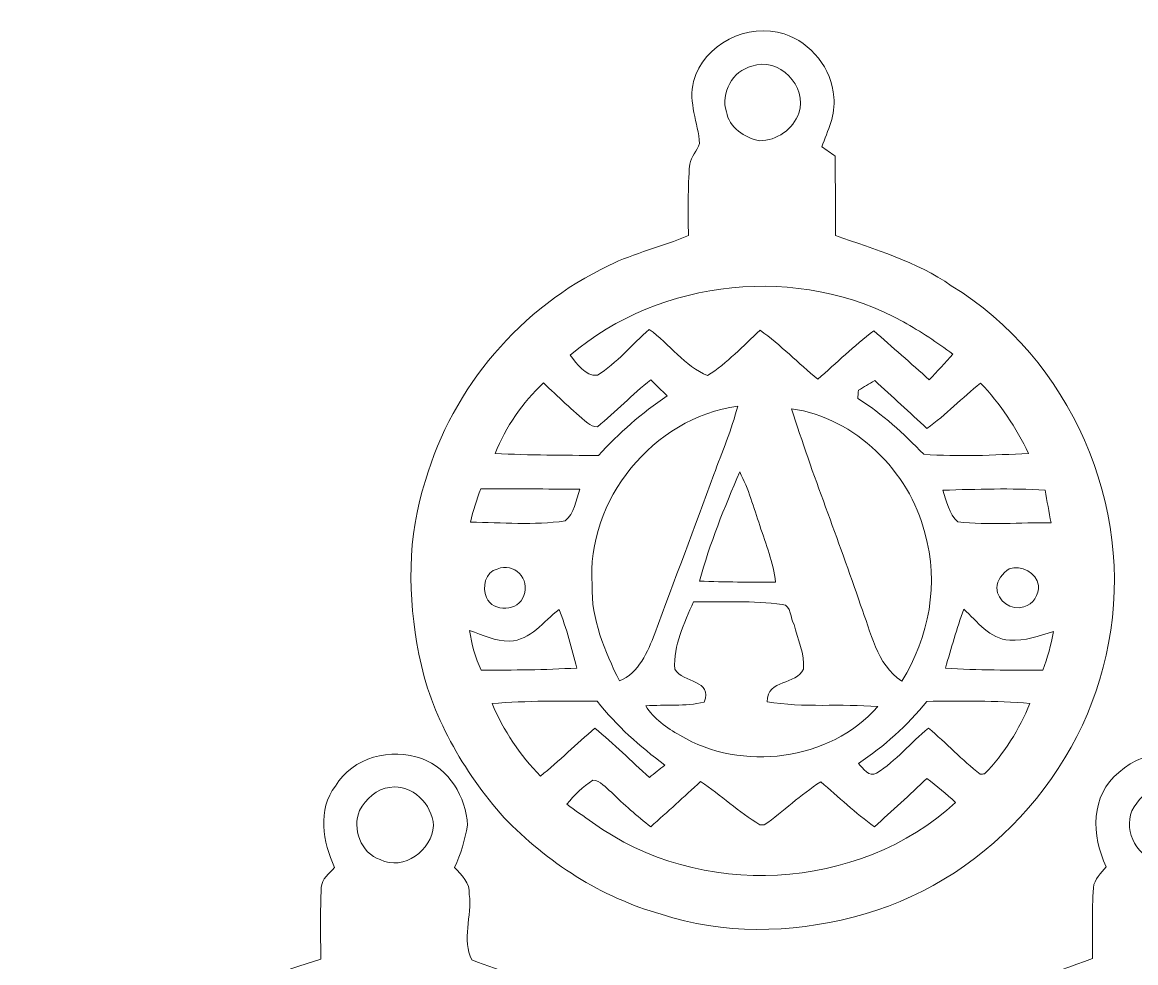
# Model space of a CAD drawing. Header units: centimetres. Extents: x -16.6 to 16.5, y -15 to 14.9.
# Drawn here: x -16.58 to -2.69, y 3.17 to 14.9 of the extents above; entities that cross this region are included whole.
import ezdxf

# ---------------------------------------------------------------- set-up
doc = ezdxf.new("R2010")
doc.units = ezdxf.units.CM
doc.header["$MEASUREMENT"] = 0
doc.layers.add('Layer 1', color=7, linetype='Continuous')

msp = doc.modelspace()

# ---------------------------------------------------------------- linework, layer by layer
at = {"layer": 'Layer 1', "color": 250, "lineweight": 9}
for points, knots in [([(-8.20351, 14.16301), (-8.07687, 14.63115), (-7.52512, 14.90173), (-7.07074, 14.75674), (-7.07074, 14.75674), (-6.7349, 14.64526), (-6.47772, 14.32247), (-6.45197, 13.96828), (-6.45197, 13.96828), (-6.42904, 13.74885), (-6.52852, 13.54812), (-6.60296, 13.34951), (-6.60296, 13.34951), (-6.54793, 13.31035), (-6.49254, 13.27119), (-6.43715, 13.23238), (-6.43715, 13.23238), (-6.43398, 12.90218), (-6.43151, 12.57198), (-6.43257, 12.24178), (-6.43257, 12.24178), (-5.93762, 12.06575), (-5.42362, 11.91829), (-4.98688, 11.61525), (-4.98688, 11.61525), (-3.5024, 10.71672), (-2.69489, 8.85547), (-3.02438, 7.15614), (-3.02438, 7.15614), (-3.31613, 5.53195), (-4.60694, 4.13213), (-6.21349, 3.73631), (-6.21349, 3.73631), (-6.99419, 3.53523), (-7.83627, 3.51724), (-8.60674, 3.77335), (-8.60674, 3.77335), (-9.35674, 3.98184), (-10.02914, 4.42105), (-10.56818, 4.97703), (-10.56818, 4.97703), (-11.0783, 5.55806), (-11.48293, 6.25232), (-11.6304, 7.0182), (-11.6304, 7.0182), (-11.76798, 7.73223), (-11.78209, 8.48893), (-11.54679, 9.18391), (-11.54679, 9.18391), (-11.21165, 10.34842), (-10.35299, 11.34961), (-9.25902, 11.86784), (-9.25902, 11.86784), (-8.94117, 12.02447), (-8.59368, 12.10349), (-8.26807, 12.23967), (-8.26807, 12.23967), (-8.26878, 12.53671), (-8.27724, 12.8341), (-8.25149, 13.13008), (-8.25149, 13.13008), (-8.23103, 13.22533), (-8.15906, 13.29765), (-8.12767, 13.38831), (-8.12767, 13.38831), (-8.14636, 13.6469), (-8.27125, 13.9009), (-8.20351, 14.16301), (-8.20351, 14.16301), (-8.20351, 14.16301), (-8.20351, 14.16301), (-8.20351, 14.16301)], [0, 0, 0, 0, 0.05263158, 0.05263158, 0.05263158, 0.05263158, 0.10526316, 0.10526316, 0.10526316, 0.10526316, 0.15789474, 0.15789474, 0.15789474, 0.15789474, 0.21052632, 0.21052632, 0.21052632, 0.21052632, 0.26315789, 0.26315789, 0.26315789, 0.26315789, 0.31578947, 0.31578947, 0.31578947, 0.31578947, 0.36842105, 0.36842105, 0.36842105, 0.36842105, 0.42105263, 0.42105263, 0.42105263, 0.42105263, 0.47368421, 0.47368421, 0.47368421, 0.47368421, 0.52631579, 0.52631579, 0.52631579, 0.52631579, 0.57894737, 0.57894737, 0.57894737, 0.57894737, 0.63157895, 0.63157895, 0.63157895, 0.63157895, 0.68421053, 0.68421053, 0.68421053, 0.68421053, 0.73684211, 0.73684211, 0.73684211, 0.73684211, 0.78947368, 0.78947368, 0.78947368, 0.78947368, 0.84210526, 0.84210526, 0.84210526, 0.84210526, 0.89473684, 0.89473684, 0.89473684, 0.89473684, 1, 1, 1, 1]), ([(-7.47467, 14.3521), (-7.71597, 14.30165), (-7.86767, 14.01731), (-7.79394, 13.78448), (-7.79394, 13.78448), (-7.75866, 13.59222), (-7.56393, 13.4564), (-7.37942, 13.42394), (-7.37942, 13.42394), (-7.16811, 13.42041), (-6.95856, 13.56929), (-6.88906, 13.76966), (-6.88906, 13.76966), (-6.773, 14.09845), (-7.14306, 14.48016), (-7.47467, 14.3521), (-7.47467, 14.3521), (-7.47467, 14.3521), (-7.47467, 14.3521), (-7.47467, 14.3521)], [0, 0, 0, 0, 0.16666667, 0.16666667, 0.16666667, 0.16666667, 0.33333333, 0.33333333, 0.33333333, 0.33333333, 0.5, 0.5, 0.5, 0.5, 0.66666667, 0.66666667, 0.66666667, 0.66666667, 1, 1, 1, 1]), ([(-9.74303, 10.74953), (-9.65837, 10.64158), (-9.55677, 10.48354), (-9.4026, 10.49694), (-9.4026, 10.49694), (-9.15848, 10.64899), (-8.97363, 10.88288), (-8.75526, 11.0688), (-8.75526, 11.0688), (-8.50408, 10.88782), (-8.31464, 10.61089), (-8.02748, 10.49271), (-8.02748, 10.49271), (-7.78335, 10.65005), (-7.58545, 10.86524), (-7.37166, 11.05962), (-7.37166, 11.05962), (-7.11802, 10.87265), (-6.894, 10.6504), (-6.65376, 10.44685), (-6.65376, 10.44685), (-6.42057, 10.64899), (-6.20115, 10.8663), (-5.95491, 11.05328), (-5.95491, 11.05328), (-5.72419, 10.84902), (-5.491, 10.64758), (-5.2624, 10.44085), (-5.2624, 10.44085), (-5.15975, 10.54422), (-5.06273, 10.65322), (-4.96607, 10.76223), (-4.96607, 10.76223), (-5.16504, 10.90546), (-5.36859, 11.04304), (-5.58237, 11.16334), (-5.58237, 11.16334), (-6.88377, 11.88654), (-8.6078, 11.71121), (-9.74303, 10.74953), (-9.74303, 10.74953), (-9.74303, 10.74953), (-9.74303, 10.74953), (-9.74303, 10.74953)], [0, 0, 0, 0, 0.08333333, 0.08333333, 0.08333333, 0.08333333, 0.16666667, 0.16666667, 0.16666667, 0.16666667, 0.25, 0.25, 0.25, 0.25, 0.33333333, 0.33333333, 0.33333333, 0.33333333, 0.41666667, 0.41666667, 0.41666667, 0.41666667, 0.5, 0.5, 0.5, 0.5, 0.58333333, 0.58333333, 0.58333333, 0.58333333, 0.66666667, 0.66666667, 0.66666667, 0.66666667, 0.75, 0.75, 0.75, 0.75, 0.83333333, 0.83333333, 0.83333333, 0.83333333, 1, 1, 1, 1]), ([(-9.4026, 9.85489), (-9.44776, 9.85454), (-9.4908, 9.87182), (-9.52431, 9.9011), (-9.52431, 9.9011), (-9.71587, 10.05915), (-9.89438, 10.23236), (-10.0757, 10.40169), (-10.0757, 10.40169), (-10.3357, 10.15687), (-10.54702, 9.85348), (-10.67825, 9.52116), (-10.67825, 9.52116), (-10.24927, 9.49964), (-9.81959, 9.49999), (-9.3899, 9.49576), (-9.3899, 9.49576), (-9.13414, 9.77657), (-8.84874, 10.0274), (-8.53336, 10.23977), (-8.53336, 10.23977), (-8.60109, 10.30715), (-8.66847, 10.37453), (-8.73621, 10.44156), (-8.73621, 10.44156), (-8.96798, 10.2567), (-9.17189, 10.03974), (-9.4026, 9.85489), (-9.4026, 9.85489), (-9.4026, 9.85489), (-9.4026, 9.85489), (-9.4026, 9.85489)], [0, 0, 0, 0, 0.11111111, 0.11111111, 0.11111111, 0.11111111, 0.22222222, 0.22222222, 0.22222222, 0.22222222, 0.33333333, 0.33333333, 0.33333333, 0.33333333, 0.44444444, 0.44444444, 0.44444444, 0.44444444, 0.55555556, 0.55555556, 0.55555556, 0.55555556, 0.66666667, 0.66666667, 0.66666667, 0.66666667, 0.77777778, 0.77777778, 0.77777778, 0.77777778, 1, 1, 1, 1]), ([(-6.14682, 10.30997), (-6.14823, 10.28422), (-6.1514, 10.23236), (-6.15282, 10.20661), (-6.15282, 10.20661), (-5.8459, 10.0154), (-5.58237, 9.76916), (-5.33084, 9.51199), (-5.33084, 9.51199), (-4.89657, 9.47883), (-4.45948, 9.5007), (-4.02486, 9.52222), (-4.02486, 9.52222), (-4.1762, 9.84395), (-4.37658, 10.14381), (-4.62388, 10.40028), (-4.62388, 10.40028), (-4.85107, 10.21613), (-5.05532, 10.00482), (-5.29168, 9.83231), (-5.29168, 9.83231), (-5.50512, 10.03586), (-5.72525, 10.23271), (-5.94327, 10.43097), (-5.94327, 10.43097), (-6.01135, 10.39111), (-6.07908, 10.35019), (-6.14682, 10.30997), (-6.14682, 10.30997), (-6.14682, 10.30997), (-6.14682, 10.30997), (-6.14682, 10.30997)], [0, 0, 0, 0, 0.11111111, 0.11111111, 0.11111111, 0.11111111, 0.22222222, 0.22222222, 0.22222222, 0.22222222, 0.33333333, 0.33333333, 0.33333333, 0.33333333, 0.44444444, 0.44444444, 0.44444444, 0.44444444, 0.55555556, 0.55555556, 0.55555556, 0.55555556, 0.66666667, 0.66666667, 0.66666667, 0.66666667, 0.77777778, 0.77777778, 0.77777778, 0.77777778, 1, 1, 1, 1]), ([(-9.46928, 7.87792), (-9.48163, 7.45353), (-9.313, 7.05489), (-9.12744, 6.68342), (-9.12744, 6.68342), (-8.88402, 6.78325), (-8.77642, 7.04784), (-8.68505, 7.27644), (-8.68505, 7.27644), (-8.44164, 7.93719), (-8.19363, 8.59653), (-7.95092, 9.25764), (-7.95092, 9.25764), (-7.84721, 9.54056), (-7.72585, 9.8182), (-7.65247, 10.11136), (-7.65247, 10.11136), (-8.70763, 9.9646), (-9.54477, 8.94049), (-9.46928, 7.87792), (-9.46928, 7.87792), (-9.46928, 7.87792), (-9.46928, 7.87792), (-9.46928, 7.87792)], [0, 0, 0, 0, 0.14285714, 0.14285714, 0.14285714, 0.14285714, 0.28571429, 0.28571429, 0.28571429, 0.28571429, 0.42857143, 0.42857143, 0.42857143, 0.42857143, 0.57142857, 0.57142857, 0.57142857, 0.57142857, 0.71428571, 0.71428571, 0.71428571, 0.71428571, 1, 1, 1, 1]), ([(-6.97902, 10.08031), (-6.7222, 9.25376), (-6.39412, 8.45013), (-6.11895, 7.62957), (-6.11895, 7.62957), (-5.98772, 7.29654), (-5.92527, 6.89367), (-5.6046, 6.67989), (-5.6046, 6.67989), (-5.26382, 7.22352), (-5.13646, 7.90861), (-5.31638, 8.53021), (-5.31638, 8.53021), (-5.51535, 9.30173), (-6.18104, 9.96249), (-6.97902, 10.08031), (-6.97902, 10.08031), (-6.97902, 10.08031), (-6.97902, 10.08031), (-6.97902, 10.08031)], [0, 0, 0, 0, 0.16666667, 0.16666667, 0.16666667, 0.16666667, 0.33333333, 0.33333333, 0.33333333, 0.33333333, 0.5, 0.5, 0.5, 0.5, 0.66666667, 0.66666667, 0.66666667, 0.66666667, 1, 1, 1, 1]), ([(-8.12943, 7.92978), (-7.81369, 7.91708), (-7.4976, 7.91391), (-7.18152, 7.91567), (-7.18152, 7.91567), (-7.20586, 8.16014), (-7.30111, 8.38945), (-7.3759, 8.62122), (-7.3759, 8.62122), (-7.4521, 8.847), (-7.51771, 9.07913), (-7.62707, 9.29221), (-7.62707, 9.29221), (-7.81863, 8.84806), (-8.00031, 8.39651), (-8.12943, 7.92978), (-8.12943, 7.92978), (-8.12943, 7.92978), (-8.12943, 7.92978), (-8.12943, 7.92978)], [0, 0, 0, 0, 0.16666667, 0.16666667, 0.16666667, 0.16666667, 0.33333333, 0.33333333, 0.33333333, 0.33333333, 0.5, 0.5, 0.5, 0.5, 0.66666667, 0.66666667, 0.66666667, 0.66666667, 1, 1, 1, 1]), ([(-10.85605, 9.08125), (-10.91214, 8.94719), (-10.95342, 8.80784), (-10.98587, 8.66638), (-10.98587, 8.66638), (-10.59358, 8.65686), (-10.19494, 8.62511), (-9.80689, 8.68014), (-9.80689, 8.68014), (-9.68659, 8.7701), (-9.67213, 8.94155), (-9.62309, 9.0749), (-9.62309, 9.0749), (-10.03408, 9.07984), (-10.44506, 9.07878), (-10.85605, 9.08125), (-10.85605, 9.08125), (-10.85605, 9.08125), (-10.85605, 9.08125), (-10.85605, 9.08125)], [0, 0, 0, 0, 0.16666667, 0.16666667, 0.16666667, 0.16666667, 0.33333333, 0.33333333, 0.33333333, 0.33333333, 0.5, 0.5, 0.5, 0.5, 0.66666667, 0.66666667, 0.66666667, 0.66666667, 1, 1, 1, 1]), ([(-5.09095, 9.06326), (-5.04403, 8.92708), (-5.02075, 8.76551), (-4.90433, 8.66814), (-4.90433, 8.66814), (-4.51981, 8.62369), (-4.12893, 8.6625), (-3.74228, 8.6565), (-3.74228, 8.6565), (-3.76663, 8.79197), (-3.79273, 8.92779), (-3.81743, 9.0629), (-3.81743, 9.0629), (-4.24111, 9.09148), (-4.66692, 9.07525), (-5.09095, 9.06326), (-5.09095, 9.06326), (-5.09095, 9.06326), (-5.09095, 9.06326), (-5.09095, 9.06326)], [0, 0, 0, 0, 0.16666667, 0.16666667, 0.16666667, 0.16666667, 0.33333333, 0.33333333, 0.33333333, 0.33333333, 0.5, 0.5, 0.5, 0.5, 0.66666667, 0.66666667, 0.66666667, 0.66666667, 1, 1, 1, 1]), ([(-10.65179, 8.07936), (-10.80066, 8.04514), (-10.84652, 7.85076), (-10.78585, 7.72446), (-10.78585, 7.72446), (-10.71176, 7.53502), (-10.37733, 7.5509), (-10.32194, 7.74775), (-10.32194, 7.74775), (-10.23481, 7.95377), (-10.44577, 8.16967), (-10.65179, 8.07936), (-10.65179, 8.07936), (-10.65179, 8.07936), (-10.65179, 8.07936), (-10.65179, 8.07936)], [0, 0, 0, 0, 0.2, 0.2, 0.2, 0.2, 0.4, 0.4, 0.4, 0.4, 0.6, 0.6, 0.6, 0.6, 1, 1, 1, 1]), ([(-4.26581, 8.08147), (-4.34624, 8.02856), (-4.41503, 7.94248), (-4.41997, 7.84335), (-4.41997, 7.84335), (-4.41609, 7.68213), (-4.239, 7.55584), (-4.0813, 7.6084), (-4.0813, 7.6084), (-3.96383, 7.63662), (-3.89433, 7.7608), (-3.89786, 7.87581), (-3.89786, 7.87581), (-3.92255, 8.03808), (-4.11235, 8.13404), (-4.26581, 8.08147), (-4.26581, 8.08147), (-4.26581, 8.08147), (-4.26581, 8.08147), (-4.26581, 8.08147)], [0, 0, 0, 0, 0.16666667, 0.16666667, 0.16666667, 0.16666667, 0.33333333, 0.33333333, 0.33333333, 0.33333333, 0.5, 0.5, 0.5, 0.5, 0.66666667, 0.66666667, 0.66666667, 0.66666667, 1, 1, 1, 1]), ([(-8.20528, 7.67155), (-8.31605, 7.40344), (-8.45892, 7.12862), (-8.43776, 6.83053), (-8.43776, 6.83053), (-8.33475, 6.65096), (-7.95657, 6.7), (-8.07016, 6.41777), (-8.07016, 6.41777), (-8.30935, 6.36556), (-8.55735, 6.38849), (-8.80006, 6.37368), (-8.80006, 6.37368), (-8.69881, 6.21034), (-8.53795, 6.09957), (-8.37496, 6.00502), (-8.37496, 6.00502), (-7.60097, 5.54571), (-6.50665, 5.68117), (-5.90481, 6.36309), (-5.90481, 6.36309), (-6.36342, 6.40578), (-6.8298, 6.34299), (-7.28488, 6.42448), (-7.28488, 6.42448), (-7.281, 6.71552), (-6.92187, 6.6245), (-6.83191, 6.83088), (-6.83191, 6.83088), (-6.81216, 7.02208), (-6.90635, 7.20623), (-6.94974, 7.38862), (-6.94974, 7.38862), (-7.00019, 7.45388), (-6.97796, 7.63027), (-7.09614, 7.63909), (-7.09614, 7.63909), (-7.46338, 7.68848), (-7.83592, 7.6652), (-8.20528, 7.67155), (-8.20528, 7.67155), (-8.20528, 7.67155), (-8.20528, 7.67155), (-8.20528, 7.67155)], [0, 0, 0, 0, 0.08333333, 0.08333333, 0.08333333, 0.08333333, 0.16666667, 0.16666667, 0.16666667, 0.16666667, 0.25, 0.25, 0.25, 0.25, 0.33333333, 0.33333333, 0.33333333, 0.33333333, 0.41666667, 0.41666667, 0.41666667, 0.41666667, 0.5, 0.5, 0.5, 0.5, 0.58333333, 0.58333333, 0.58333333, 0.58333333, 0.66666667, 0.66666667, 0.66666667, 0.66666667, 0.75, 0.75, 0.75, 0.75, 0.83333333, 0.83333333, 0.83333333, 0.83333333, 1, 1, 1, 1]), ([(-10.49939, 7.18154), (-10.67402, 7.17237), (-10.83523, 7.26091), (-10.99787, 7.31313), (-10.99787, 7.31313), (-10.97176, 7.14167), (-10.9266, 6.9734), (-10.85252, 6.81606), (-10.85252, 6.81606), (-10.45494, 6.81888), (-10.05736, 6.821), (-9.66013, 6.84499), (-9.66013, 6.84499), (-9.72434, 7.09123), (-9.78537, 7.33958), (-9.88203, 7.57524), (-9.88203, 7.57524), (-10.0757, 7.42919), (-10.2341, 7.18754), (-10.49939, 7.18154), (-10.49939, 7.18154), (-10.49939, 7.18154), (-10.49939, 7.18154), (-10.49939, 7.18154)], [0, 0, 0, 0, 0.14285714, 0.14285714, 0.14285714, 0.14285714, 0.28571429, 0.28571429, 0.28571429, 0.28571429, 0.42857143, 0.42857143, 0.42857143, 0.42857143, 0.57142857, 0.57142857, 0.57142857, 0.57142857, 0.71428571, 0.71428571, 0.71428571, 0.71428571, 1, 1, 1, 1]), ([(-5.06062, 6.84499), (-4.65668, 6.81324), (-4.25099, 6.82065), (-3.84635, 6.81606), (-3.84635, 6.81606), (-3.78744, 6.97234), (-3.74052, 7.13356), (-3.71371, 7.29866), (-3.71371, 7.29866), (-3.89151, 7.24751), (-4.07072, 7.1766), (-4.25875, 7.19247), (-4.25875, 7.19247), (-4.51063, 7.20553), (-4.66021, 7.42884), (-4.83272, 7.57771), (-4.83272, 7.57771), (-4.91915, 7.33676), (-4.98583, 7.08946), (-5.06062, 6.84499), (-5.06062, 6.84499), (-5.06062, 6.84499), (-5.06062, 6.84499), (-5.06062, 6.84499)], [0, 0, 0, 0, 0.14285714, 0.14285714, 0.14285714, 0.14285714, 0.28571429, 0.28571429, 0.28571429, 0.28571429, 0.42857143, 0.42857143, 0.42857143, 0.42857143, 0.57142857, 0.57142857, 0.57142857, 0.57142857, 0.71428571, 0.71428571, 0.71428571, 0.71428571, 1, 1, 1, 1]), ([(-10.71741, 6.40119), (-10.57453, 6.06464), (-10.3678, 5.75667), (-10.1131, 5.49491), (-10.1131, 5.49491), (-9.88097, 5.68752), (-9.66366, 5.89778), (-9.434, 6.09357), (-9.434, 6.09357), (-9.19905, 5.89813), (-8.97927, 5.68541), (-8.7542, 5.47868), (-8.7542, 5.47868), (-8.6907, 5.53019), (-8.6272, 5.58169), (-8.56335, 5.63284), (-8.56335, 5.63284), (-8.87167, 5.8685), (-9.16554, 6.12321), (-9.40613, 6.42942), (-9.40613, 6.42942), (-9.84358, 6.43471), (-10.28137, 6.43718), (-10.71741, 6.40119), (-10.71741, 6.40119), (-10.71741, 6.40119), (-10.71741, 6.40119), (-10.71741, 6.40119)], [0, 0, 0, 0, 0.125, 0.125, 0.125, 0.125, 0.25, 0.25, 0.25, 0.25, 0.375, 0.375, 0.375, 0.375, 0.5, 0.5, 0.5, 0.5, 0.625, 0.625, 0.625, 0.625, 0.75, 0.75, 0.75, 0.75, 1, 1, 1, 1]), ([(-5.2931, 6.42906), (-5.53334, 6.12497), (-5.82791, 5.86991), (-6.14682, 5.65189), (-6.14682, 5.65189), (-6.08261, 5.59616), (-6.01876, 5.47445), (-5.91928, 5.53371), (-5.91928, 5.53371), (-5.67657, 5.68506), (-5.49453, 5.91542), (-5.27228, 6.09428), (-5.27228, 6.09428), (-5.04968, 5.91083), (-4.85495, 5.69493), (-4.62493, 5.52066), (-4.62493, 5.52066), (-4.61188, 5.52137), (-4.58613, 5.52348), (-4.57343, 5.52454), (-4.57343, 5.52454), (-4.32543, 5.77254), (-4.14092, 6.08123), (-4.00581, 6.40366), (-4.00581, 6.40366), (-4.43408, 6.43682), (-4.86412, 6.43471), (-5.2931, 6.42906), (-5.2931, 6.42906), (-5.2931, 6.42906), (-5.2931, 6.42906), (-5.2931, 6.42906)], [0, 0, 0, 0, 0.11111111, 0.11111111, 0.11111111, 0.11111111, 0.22222222, 0.22222222, 0.22222222, 0.22222222, 0.33333333, 0.33333333, 0.33333333, 0.33333333, 0.44444444, 0.44444444, 0.44444444, 0.44444444, 0.55555556, 0.55555556, 0.55555556, 0.55555556, 0.66666667, 0.66666667, 0.66666667, 0.66666667, 0.77777778, 0.77777778, 0.77777778, 0.77777778, 1, 1, 1, 1]), ([(-12.67109, 5.37108), (-12.45907, 5.73233), (-11.9733, 5.85474), (-11.59477, 5.71434), (-11.59477, 5.71434), (-11.25257, 5.58839), (-11.04126, 5.23668), (-11.02432, 4.88354), (-11.02432, 4.88354), (-11.05396, 4.70116), (-11.10687, 4.52265), (-11.18801, 4.35649), (-11.18801, 4.35649), (-11.09911, 4.26407), (-10.98587, 4.16247), (-11.00139, 4.02065), (-11.00139, 4.02065), (-10.96612, 3.75783), (-11.09841, 3.44668), (-10.96788, 3.20397), (-10.96788, 3.20397), (-10.59923, 3.05333), (-10.20023, 2.96902), (-9.85204, 2.76511), (-9.85204, 2.76511), (-9.0777, 2.33649), (-8.41659, 1.68914), (-8.02007, 0.89328), (-8.02007, 0.89328), (-7.68599, 0.26709), (-7.55228, -0.44693), (-7.5357, -1.15143), (-7.5357, -1.15143), (-7.56322, -1.98927), (-7.81863, -2.82747), (-8.303, -3.51504), (-8.303, -3.51504), (-9.06747, -4.66192), (-10.40873, -5.41545), (-11.79338, -5.41968), (-11.79338, -5.41968), (-13.2306, -5.51811), (-14.65864, -4.77516), (-15.49296, -3.61805), (-15.49296, -3.61805), (-16.39678, -2.39708), (-16.57916, -0.68294), (-15.94063, 0.69713), (-15.94063, 0.69713), (-15.57939, 1.47994), (-15.0026, 2.17139), (-14.26035, 2.61801), (-14.26035, 2.61801), (-13.83243, 2.90305), (-13.33784, 3.05474), (-12.85383, 3.21385), (-12.85383, 3.21385), (-12.85595, 3.51124), (-12.863, 3.80863), (-12.84854, 4.10532), (-12.84854, 4.10532), (-12.84607, 4.21433), (-12.74588, 4.28065), (-12.68238, 4.35685), (-12.68238, 4.35685), (-12.82913, 4.67082), (-12.90004, 5.07969), (-12.67109, 5.37108), (-12.67109, 5.37108), (-12.67109, 5.37108), (-12.67109, 5.37108), (-12.67109, 5.37108)], [0, 0, 0, 0, 0.05263158, 0.05263158, 0.05263158, 0.05263158, 0.10526316, 0.10526316, 0.10526316, 0.10526316, 0.15789474, 0.15789474, 0.15789474, 0.15789474, 0.21052632, 0.21052632, 0.21052632, 0.21052632, 0.26315789, 0.26315789, 0.26315789, 0.26315789, 0.31578947, 0.31578947, 0.31578947, 0.31578947, 0.36842105, 0.36842105, 0.36842105, 0.36842105, 0.42105263, 0.42105263, 0.42105263, 0.42105263, 0.47368421, 0.47368421, 0.47368421, 0.47368421, 0.52631579, 0.52631579, 0.52631579, 0.52631579, 0.57894737, 0.57894737, 0.57894737, 0.57894737, 0.63157895, 0.63157895, 0.63157895, 0.63157895, 0.68421053, 0.68421053, 0.68421053, 0.68421053, 0.73684211, 0.73684211, 0.73684211, 0.73684211, 0.78947368, 0.78947368, 0.78947368, 0.78947368, 0.84210526, 0.84210526, 0.84210526, 0.84210526, 0.89473684, 0.89473684, 0.89473684, 0.89473684, 1, 1, 1, 1]), ([(-2.89562, 5.54112), (-2.54813, 5.87661), (-1.94241, 5.85545), (-1.63338, 5.48009), (-1.63338, 5.48009), (-1.32928, 5.1894), (-1.40972, 4.73185), (-1.5152, 4.36708), (-1.5152, 4.36708), (-1.25097, 4.04922), (-1.4203, 3.61848), (-1.38926, 3.24666), (-1.38926, 3.24666), (-1.21287, 3.15423), (-1.02307, 3.09426), (-0.83469, 3.03181), (-0.83469, 3.03181), (0.78703, 2.50159), (2.00623, 0.9095), (2.07008, -0.79865), (2.07008, -0.79865), (2.1932, -2.25033), (1.4887, -3.73235), (0.30866, -4.57831), (0.30866, -4.57831), (-0.78177, -5.40204), (-2.27402, -5.63594), (-3.57683, -5.24435), (-3.57683, -5.24435), (-5.20067, -4.76669), (-6.48584, -3.2695), (-6.64882, -1.57617), (-6.64882, -1.57617), (-6.8686, 0.01627), (-6.08261, 1.68068), (-4.73782, 2.55063), (-4.73782, 2.55063), (-4.28909, 2.88541), (-3.74052, 3.02264), (-3.22688, 3.2209), (-3.22688, 3.2209), (-3.22582, 3.51547), (-3.23182, 3.81004), (-3.21418, 4.10355), (-3.21418, 4.10355), (-3.20324, 4.21044), (-3.11716, 4.28664), (-3.05402, 4.36602), (-3.05402, 4.36602), (-3.23817, 4.74349), (-3.2551, 5.26384), (-2.89562, 5.54112), (-2.89562, 5.54112), (-2.89562, 5.54112), (-2.89562, 5.54112), (-2.89562, 5.54112)], [0, 0, 0, 0, 0.06666667, 0.06666667, 0.06666667, 0.06666667, 0.13333333, 0.13333333, 0.13333333, 0.13333333, 0.2, 0.2, 0.2, 0.2, 0.26666667, 0.26666667, 0.26666667, 0.26666667, 0.33333333, 0.33333333, 0.33333333, 0.33333333, 0.4, 0.4, 0.4, 0.4, 0.46666667, 0.46666667, 0.46666667, 0.46666667, 0.53333333, 0.53333333, 0.53333333, 0.53333333, 0.6, 0.6, 0.6, 0.6, 0.66666667, 0.66666667, 0.66666667, 0.66666667, 0.73333333, 0.73333333, 0.73333333, 0.73333333, 0.8, 0.8, 0.8, 0.8, 0.86666667, 0.86666667, 0.86666667, 0.86666667, 1, 1, 1, 1]), ([(-9.78502, 5.14777), (-9.67989, 5.06911), (-9.57264, 4.99255), (-9.46399, 4.91812), (-9.46399, 4.91812), (-8.14001, 3.95009), (-6.13835, 4.05169), (-4.93326, 5.16894), (-4.93326, 5.16894), (-5.04827, 5.27372), (-5.16786, 5.3732), (-5.29168, 5.46704), (-5.29168, 5.46704), (-5.50653, 5.26172), (-5.72807, 5.06346), (-5.94609, 4.86203), (-5.94609, 4.86203), (-6.18174, 5.03453), (-6.39306, 5.23773), (-6.61707, 5.42435), (-6.61707, 5.42435), (-6.86719, 5.2649), (-7.07992, 5.05641), (-7.32227, 4.88707), (-7.32227, 4.88707), (-7.33603, 4.88742), (-7.36355, 4.88848), (-7.37766, 4.88884), (-7.37766, 4.88884), (-7.6366, 5.04935), (-7.86343, 5.25784), (-8.11567, 5.42894), (-8.11567, 5.42894), (-8.32063, 5.23844), (-8.52877, 5.05217), (-8.7355, 4.86379), (-8.7355, 4.86379), (-8.90836, 4.99749), (-9.0724, 5.14107), (-9.22868, 5.29383), (-9.22868, 5.29383), (-9.29924, 5.35062), (-9.36203, 5.44093), (-9.46117, 5.44481), (-9.46117, 5.44481), (-9.58464, 5.36509), (-9.69012, 5.25925), (-9.78502, 5.14777)], [0, 0, 0, 0, 0.07692308, 0.07692308, 0.07692308, 0.07692308, 0.15384615, 0.15384615, 0.15384615, 0.15384615, 0.23076923, 0.23076923, 0.23076923, 0.23076923, 0.30769231, 0.30769231, 0.30769231, 0.30769231, 0.38461538, 0.38461538, 0.38461538, 0.38461538, 0.46153846, 0.46153846, 0.46153846, 0.46153846, 0.53846154, 0.53846154, 0.53846154, 0.53846154, 0.61538462, 0.61538462, 0.61538462, 0.61538462, 0.69230769, 0.69230769, 0.69230769, 0.69230769, 0.76923077, 0.76923077, 0.76923077, 0.76923077, 0.84615385, 0.84615385, 0.84615385, 0.84615385, 1, 1, 1, 1]), ([(-2.39467, 5.35591), (-2.54848, 5.32381), (-2.6649, 5.1954), (-2.7344, 5.06134), (-2.7344, 5.06134), (-2.84058, 4.79782), (-2.65467, 4.46515), (-2.37421, 4.42246), (-2.37421, 4.42246), (-2.11351, 4.38119), (-1.80589, 4.60026), (-1.84293, 4.88143), (-1.84293, 4.88143), (-1.7826, 5.17459), (-2.12586, 5.42506), (-2.39467, 5.35591), (-2.39467, 5.35591), (-2.39467, 5.35591), (-2.39467, 5.35591), (-2.39467, 5.35591)], [0, 0, 0, 0, 0.16666667, 0.16666667, 0.16666667, 0.16666667, 0.33333333, 0.33333333, 0.33333333, 0.33333333, 0.5, 0.5, 0.5, 0.5, 0.66666667, 0.66666667, 0.66666667, 0.66666667, 1, 1, 1, 1]), ([(-11.99129, 5.35521), (-12.16097, 5.34251), (-12.28797, 5.20563), (-12.37017, 5.06875), (-12.37017, 5.06875), (-12.46542, 4.83945), (-12.35677, 4.53818), (-12.1137, 4.45386), (-12.1137, 4.45386), (-11.81631, 4.30781), (-11.47023, 4.57345), (-11.44625, 4.87966), (-11.44625, 4.87966), (-11.46459, 5.14425), (-11.7133, 5.40142), (-11.99129, 5.35521), (-11.99129, 5.35521), (-11.99129, 5.35521), (-11.99129, 5.35521), (-11.99129, 5.35521)], [0, 0, 0, 0, 0.16666667, 0.16666667, 0.16666667, 0.16666667, 0.33333333, 0.33333333, 0.33333333, 0.33333333, 0.5, 0.5, 0.5, 0.5, 0.66666667, 0.66666667, 0.66666667, 0.66666667, 1, 1, 1, 1])]:
    msp.add_open_spline(points, degree=3, knots=knots, dxfattribs=at)

doc.saveas('drawing.dxf')
